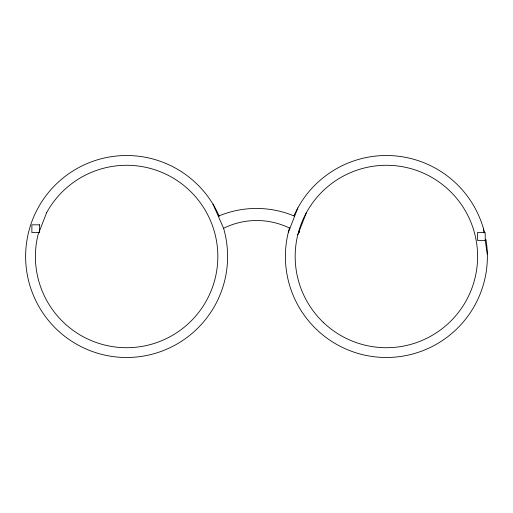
<?xml version="1.0" encoding="UTF-8"?>
<svg xmlns="http://www.w3.org/2000/svg" width="513" height="513" viewBox="0 0 513 513"><rect width="100%" height="100%" fill="white"/><g stroke="black" fill="none" stroke-linecap="round" stroke-linejoin="round"><path stroke-width="0.77" d="M288.3 232.453L297.867 207.887M297.796 234.781L306.434 212.594M298.643 232.601L299.406 232.601L299.406 230.645M485.208 240.366L477.436 240.366L477.436 232.601L485.208 232.601L485.208 240.366L487.35 254.345M212.978 204.148L223.585 228.285A74.699 74.699 0 0 1 289.922 228.285M483.349 228.285L484.015 232.601M223.585 228.285A100.99 100.99 0 0 1 106.736 355.515A100.99 100.99 0 0 1 48.055 193.042A100.99 100.99 0 0 1 219.231 216.236M218.281 216.217A97.662 97.662 0 0 1 294.622 216.217M485.882 239.193A100.99 100.99 0 0 1 380.55 357.324A100.99 100.99 0 0 1 289.55 227.836M293.975 215.761A100.99 100.99 0 0 1 484.58 232.902M46.67 212.594L38.026 234.781A91.211 91.211 0 0 0 144.371 345.967A91.211 91.211 0 0 0 200.198 202.597A91.211 91.211 0 0 0 46.67 212.594M39.636 224.829L31.87 224.829L31.87 232.601L39.636 232.601L39.636 224.829M323.28 322.356A91.211 91.211 0 0 0 474.974 278.219A91.211 91.211 0 0 0 360.902 168.918A91.211 91.211 0 0 0 323.28 322.356"/></g></svg>
